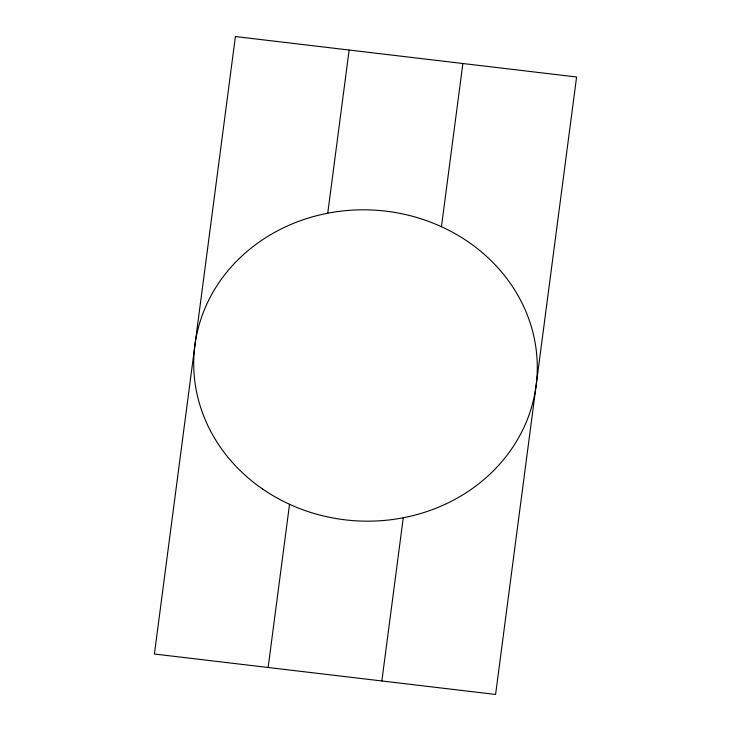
<?xml version="1.0" encoding="UTF-8"?>
<svg xmlns="http://www.w3.org/2000/svg" width="731" height="731" viewBox="0 0 731 731"><rect width="100%" height="100%" fill="white"/><g stroke="black" fill="none" stroke-linecap="round" stroke-linejoin="round"><path stroke-width="1.1" d="M268.131 667.485L289.54 504.299M327.735 213.224L349.144 50.037M381.856 680.963L403.265 517.776M441.46 226.701L462.869 63.515M235.409 36.55L154.405 654.007L495.591 694.45L576.595 76.993L235.409 36.55M262.667 489.066A171.849 155.621 3.5 0 0 536.088 385.721A171.849 155.621 3.5 0 0 297.745 221.703A171.849 155.621 3.5 0 0 262.667 489.066"/></g></svg>
